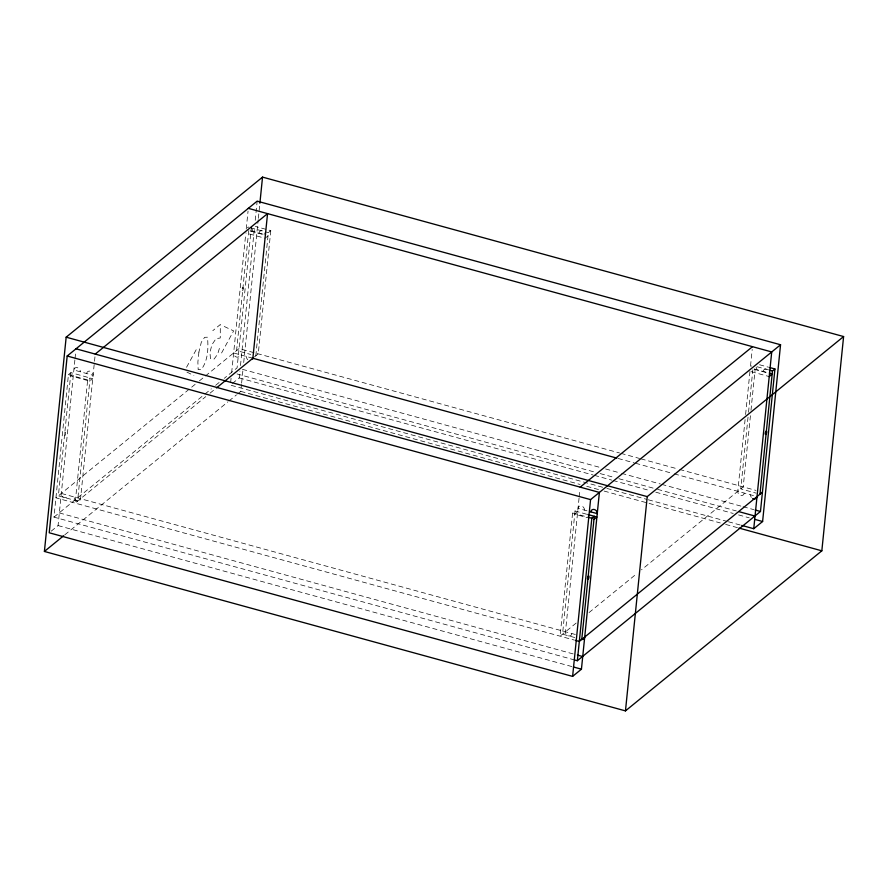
<?xml version="1.0" encoding="UTF-8"?>
<svg xmlns="http://www.w3.org/2000/svg" width="888" height="888" viewBox="0 0 888 888"><rect width="100%" height="100%" fill="white"/><g stroke="black" fill="none" stroke-linecap="round" stroke-linejoin="round"><path stroke-width="0.67" stroke-dasharray="4.44 3.33" d="M574.68 659.995L53.968 517.127L68.443 374.636L70.896 372.638L92.741 378.721L89.788 381.13L70.563 375.857L73.515 373.448M70.896 372.638L58.375 495.837L77.6 501.11L90.121 377.911L87.668 379.92L75.147 503.119L205.772 396.636M51.182 531.179L58.064 525.574L74.903 359.762M75.036 358.452L75.735 351.548M94.961 356.821L80.553 498.712A3.541 2.986 50.8 0 1 77.023 501.043A3.541 2.986 50.8 0 1 74.137 496.958M231.069 378.255L230.381 385.115L605.561 488.056M231.635 372.782L245.765 233.666M246.231 229.004L248.052 211.078M248.773 230.58L236.585 350.571L250.682 354.445M251.415 226.74L237.085 367.854L224.231 378.332M232.345 383.516L239.216 377.911L239.904 371.062M240.47 365.579L254.523 227.173M255.222 220.324L257.165 201.143M237.551 394.006L240.77 391.375L241.469 384.504M241.614 383.139L243.146 368.032M243.701 362.537L258.208 219.691M258.353 218.315L259.751 204.584M255.811 355.844L268.331 232.645L270.785 230.647L255.4 226.429M270.785 230.647L258.264 353.846L253.846 357.442M586.646 514.241L575.047 510.966L572.594 512.975L560.084 636.174L576.19 623.043M575.047 510.966L562.537 634.176L575.357 637.684M579.065 498.09L565.478 631.768A3.541 2.986 50.8 0 0 568.364 635.864A3.541 2.986 50.8 0 0 571.894 633.533M579.198 496.781L579.897 489.876M745.088 419.591L737.795 491.308A3.541 2.986 50.8 0 0 740.681 495.393A3.541 2.986 50.8 0 0 744.211 493.062M745.598 414.518L749.983 371.317M750.527 365.956L752.214 349.417M748.029 417.182L740.747 488.9L756.121 493.129M748.529 412.243L752.846 369.808M750.427 415.717L743.201 486.901L641.469 569.83M750.982 410.245L755.155 369.175M219.403 348.407L217.649 354.134L214.13 359.052L210.467 358.619L209.957 352.591L211.866 344.844L216.006 338.639L220.257 338.006L220.324 324.531L212.798 330.669M221.578 352.98L233.633 330.902L224.264 326.495M186.547 367.277L196.57 349.062M267.998 235.864L265.057 238.262L245.832 232.989M195.138 384.36L55.922 497.835L574.181 640.037M199.389 380.885L239.039 348.573L619.569 452.98M53.968 517.127L203.885 394.916M204.962 394.039L211.377 388.8M215.662 385.314L219.947 381.818M210.056 393.151L215.407 388.789M64.791 534.831L227.894 401.876M228.971 400.999L236.486 394.871M577.666 511.788L574.725 514.185L587.545 517.704M589.033 612.576L637.196 573.315M759.562 364.757L768.531 367.221M250.383 227.717L268.331 232.645M757.109 366.755L768.642 369.919M251.304 230.969L265.401 234.832M754.178 368.942L769.563 373.16M250.061 230.936L262.87 234.454M754.212 369.264L768.309 373.138M751.27 371.672L769.219 376.59M620.901 453.346L639.593 458.474M640.925 458.841L678.31 469.097M679.642 469.463L756.021 490.42M252.869 358.253L233.644 352.969A3.541 2.986 50.8 0 0 236.519 357.065A3.541 2.986 50.8 0 0 240.049 354.734M618.17 458.486L634.187 462.881M635.53 463.247L672.915 473.504M674.247 473.87L757.031 496.581M242.424 369.319L600.244 467.499M605.594 468.964L620.279 472.993M621.611 473.36L660.328 483.982M661.66 484.349L741.78 506.338M743.112 506.704L753.79 509.634M237.007 373.937L594.827 472.116M600.166 473.582L613.519 477.245M618.858 478.71L656.243 488.966M657.575 489.332L736.352 510.944M239.216 377.911L593.029 474.991M594.372 475.358L611.721 480.119M613.064 480.486L650.449 490.742M655.788 492.207L733.222 513.453M738.561 514.918L749.25 517.848M606.893 488.422L646.952 499.411M648.284 499.778L727.061 521.389M728.393 521.756L740.414 525.052M240.77 391.375L580.064 484.471M586.735 486.302L598.756 489.599M604.106 491.064L720.312 522.954M725.663 524.42L737.684 527.716M586.99 510.822L578.021 508.358A3.541 2.986 50.8 0 1 581.551 506.016A3.541 2.986 50.8 0 1 584.426 510.112M68.443 374.636L87.668 379.92M572.594 512.975L586.691 516.838M575.357 634.487L61.328 493.439A3.541 2.986 50.8 0 0 64.202 497.535A3.541 2.986 50.8 0 0 67.732 495.193M59.341 512.931L573.382 653.979M58.064 525.574L572.094 666.622M186.88 372.083L193.884 375.557M751.326 497.347A3.541 2.986 50.8 0 1 750.615 494.827M763.158 371.406A3.541 2.986 50.8 0 1 768.242 369.941M750.926 366.4A3.541 2.986 50.8 0 1 751.503 365.878M756.032 367.121A3.541 2.986 50.8 0 1 756.743 369.652M247.774 359.707A3.541 2.986 50.8 0 1 246.464 356.488M258.996 233.078A3.541 2.986 50.8 0 1 264.08 231.613M247.352 227.539A3.541 2.986 50.8 0 1 248.873 227.106M251.881 228.782A3.541 2.986 50.8 0 1 252.592 231.313M86.68 373.537A3.541 2.986 50.8 0 1 90.21 371.206A3.541 2.986 50.8 0 1 93.085 375.302L73.859 370.019A3.541 2.986 50.8 0 1 77.389 367.688A3.541 2.986 50.8 0 1 80.264 371.783M198.901 352.103L197.88 362.126L198.168 369.641L201.332 369.475C208.092 360.461 208.491 348.052 207.481 337.207L204.629 337.318L201.31 342.235L198.901 352.103M65.113 435.131A1.776 0.611 -74.7 0 0 65.39 432.345A1.776 0.611 -74.7 0 0 64.147 434.643A1.776 0.611 -74.7 0 0 65.113 435.131M242.824 290.265A1.776 0.611 -74.7 0 0 243.112 287.479A1.776 0.611 -74.7 0 0 241.858 289.766A1.776 0.611 -74.7 0 0 242.824 290.265"/><path stroke-width="1.33" d="M44.4 551.448L66.167 337.185L262.537 177.112L843.6 336.552L821.833 550.815L625.463 710.888L44.4 551.448L63.714 535.708M741.746 525.419L753.757 528.715L762.603 521.511L780.552 344.755L257.165 201.143L67.177 356.01L49.229 532.778L572.605 676.39L581.44 669.186L599.4 492.418L76.013 348.806M259.884 203.208L262.537 177.112M252.669 359.052A3.541 2.986 50.8 0 0 252.869 358.253L267.554 213.62L95.238 354.09M572.605 676.39L590.564 499.622L780.552 344.755M574.68 659.995L577.355 660.728L591.819 518.248L594.283 516.25L581.762 639.449M625.463 710.888L647.23 496.625L843.6 336.552M753.757 528.715L771.716 351.948L248.329 208.347M759.973 494.183L772.482 370.973L774.935 368.975L769.818 367.565M577.355 660.728L760.472 511.466L774.935 368.975M216.483 387.912L252.869 358.253M580.175 487.146L752.491 346.675M593.95 519.458L596.891 517.06L587.867 514.485M769.219 376.59L772.16 374.192L769.596 373.493M762.426 492.174L579.309 641.447L575.302 640.348M769.918 370.274L772.482 370.973M252.336 358.097L616.838 458.119M755.122 510.001L760.472 511.466M739.027 511.677L755.044 516.083M754.589 519.314L762.603 521.511M66.167 337.185L647.23 496.625M739.016 528.083L821.833 550.815M67.177 356.01L590.564 499.622M589.554 511.521L597.247 513.63A3.541 2.986 50.8 0 0 594.372 509.534A3.541 2.986 50.8 0 0 590.831 511.877M587.978 517.193L591.819 518.248M577.389 655.078L582.728 656.543M573.437 666.988L581.44 669.186M584.704 637.051A3.541 2.986 50.8 0 1 581.174 639.382M757.031 496.581A3.541 2.986 50.8 0 1 752.68 498.579M769.541 372.305A3.541 2.986 50.8 0 1 769.563 373.16M265.135 233.111A3.541 2.986 50.8 0 1 265.401 234.832M588.489 578.743A1.776 0.611 -74.7 0 0 588.777 575.957A1.776 0.611 -74.7 0 0 587.534 578.243A1.776 0.611 -74.7 0 0 588.489 578.743M766.211 433.866A1.776 0.611 -74.7 0 0 766.488 431.091A1.776 0.611 -74.7 0 0 765.245 433.377A1.776 0.611 -74.7 0 0 766.211 433.866"/></g></svg>
